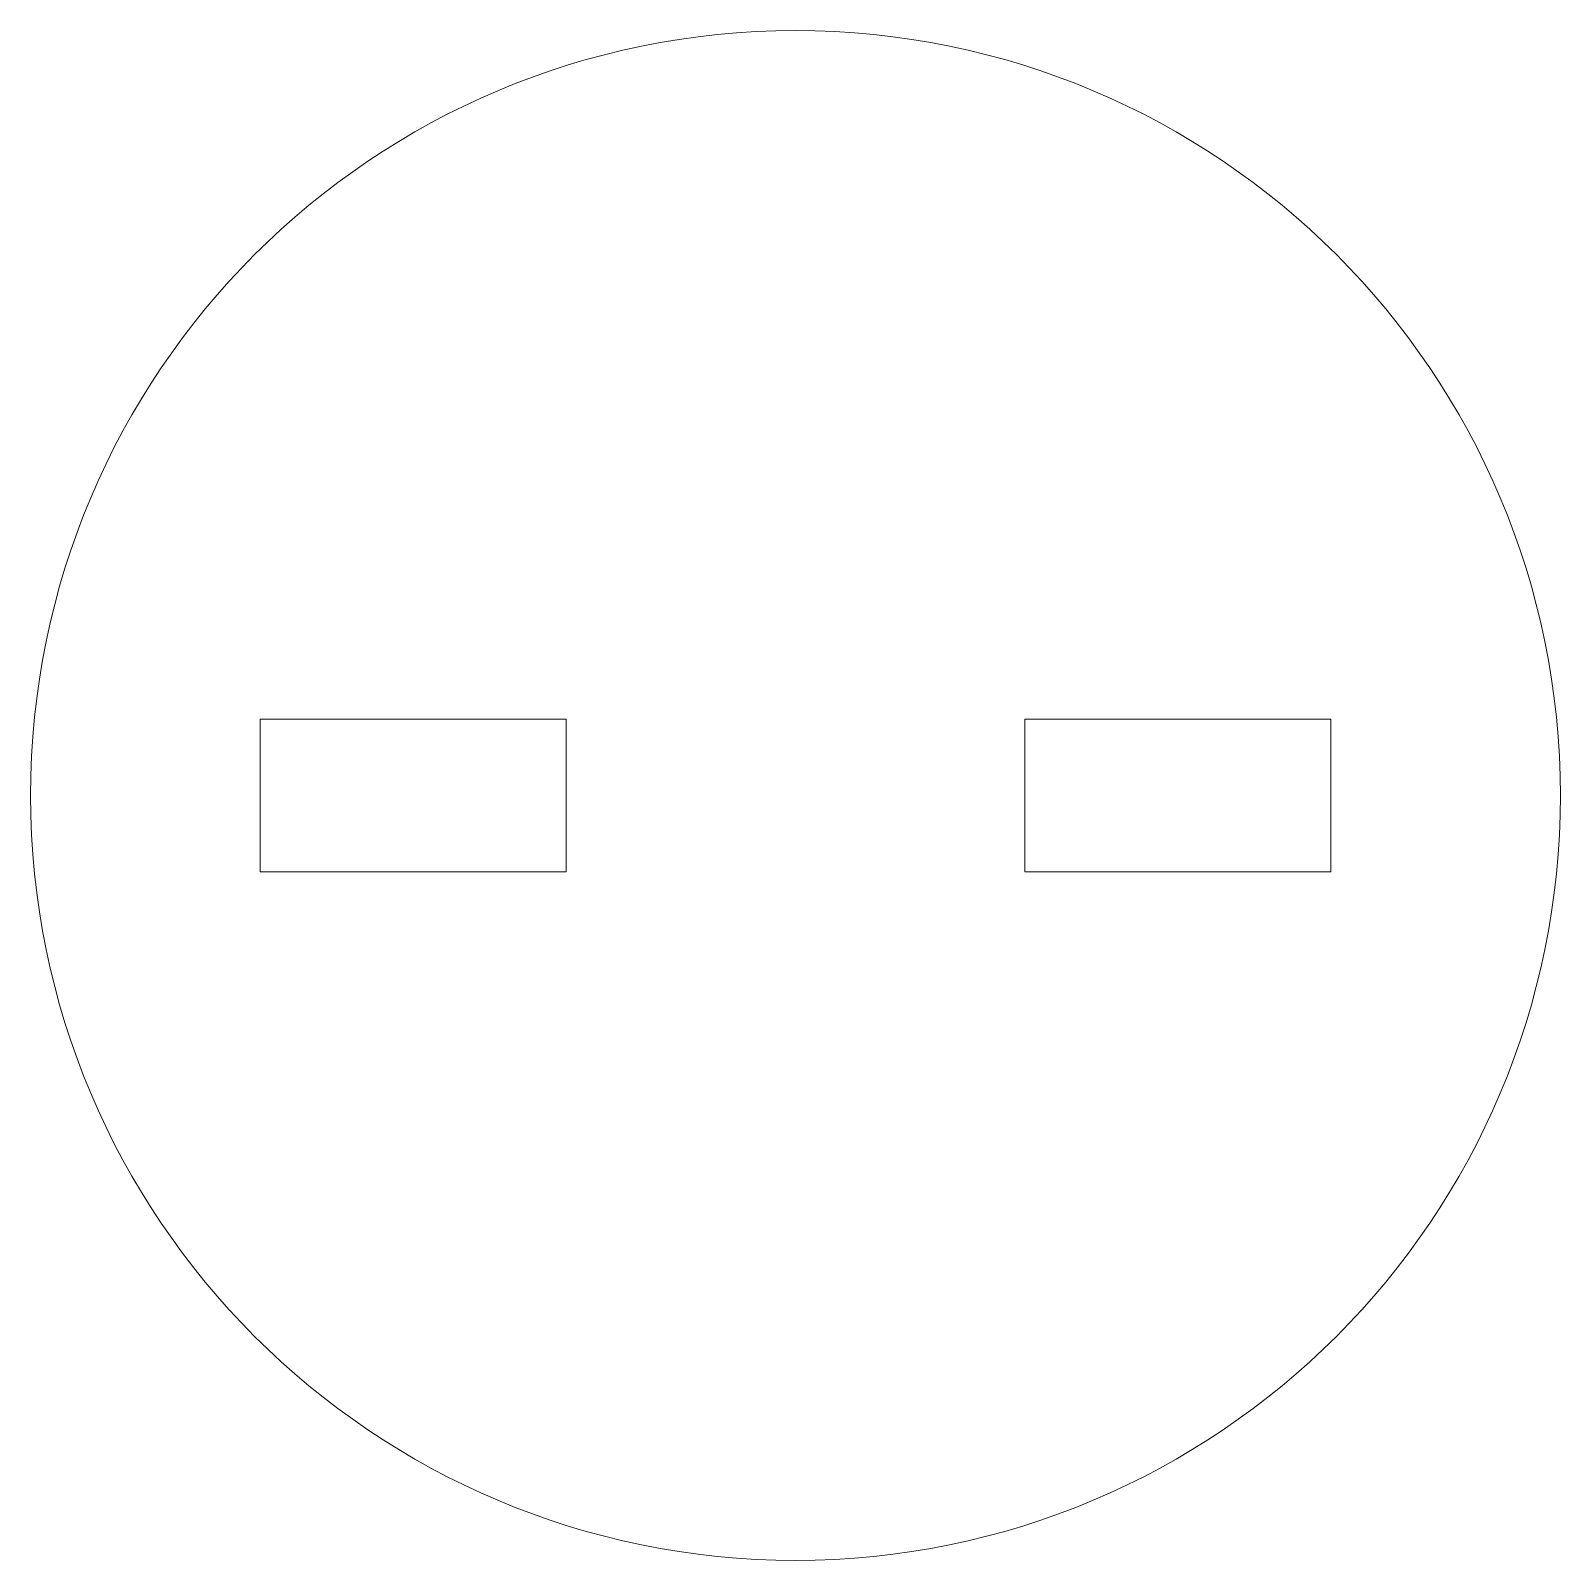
# Model space of a CAD drawing. Header units: millimetres. Extents: x -20 to 20, y -20 to 20.
import ezdxf

# ---------------------------------------------------------------- set-up
doc = ezdxf.new("R2010")
doc.units = ezdxf.units.MM

msp = doc.modelspace()

# ---------------------------------------------------------------- linework, layer by layer
at = {"color": 7, "linetype": 'Continuous', "lineweight": 15}
for p, q in [((-14, 2), (-6, 2)), ((-14, -2), (-14, 2)), ((-6, 2), (-6, -2)), ((6, 2), (14, 2)), ((6, -2), (6, 2)), ((14, 2), (14, -2)), ((-6, -2), (-14, -2)), ((14, -2), (6, -2))]:
    msp.add_line(p, q, dxfattribs=at)
msp.add_circle((0, 0), 20, dxfattribs=at)

doc.saveas('drawing.dxf')
